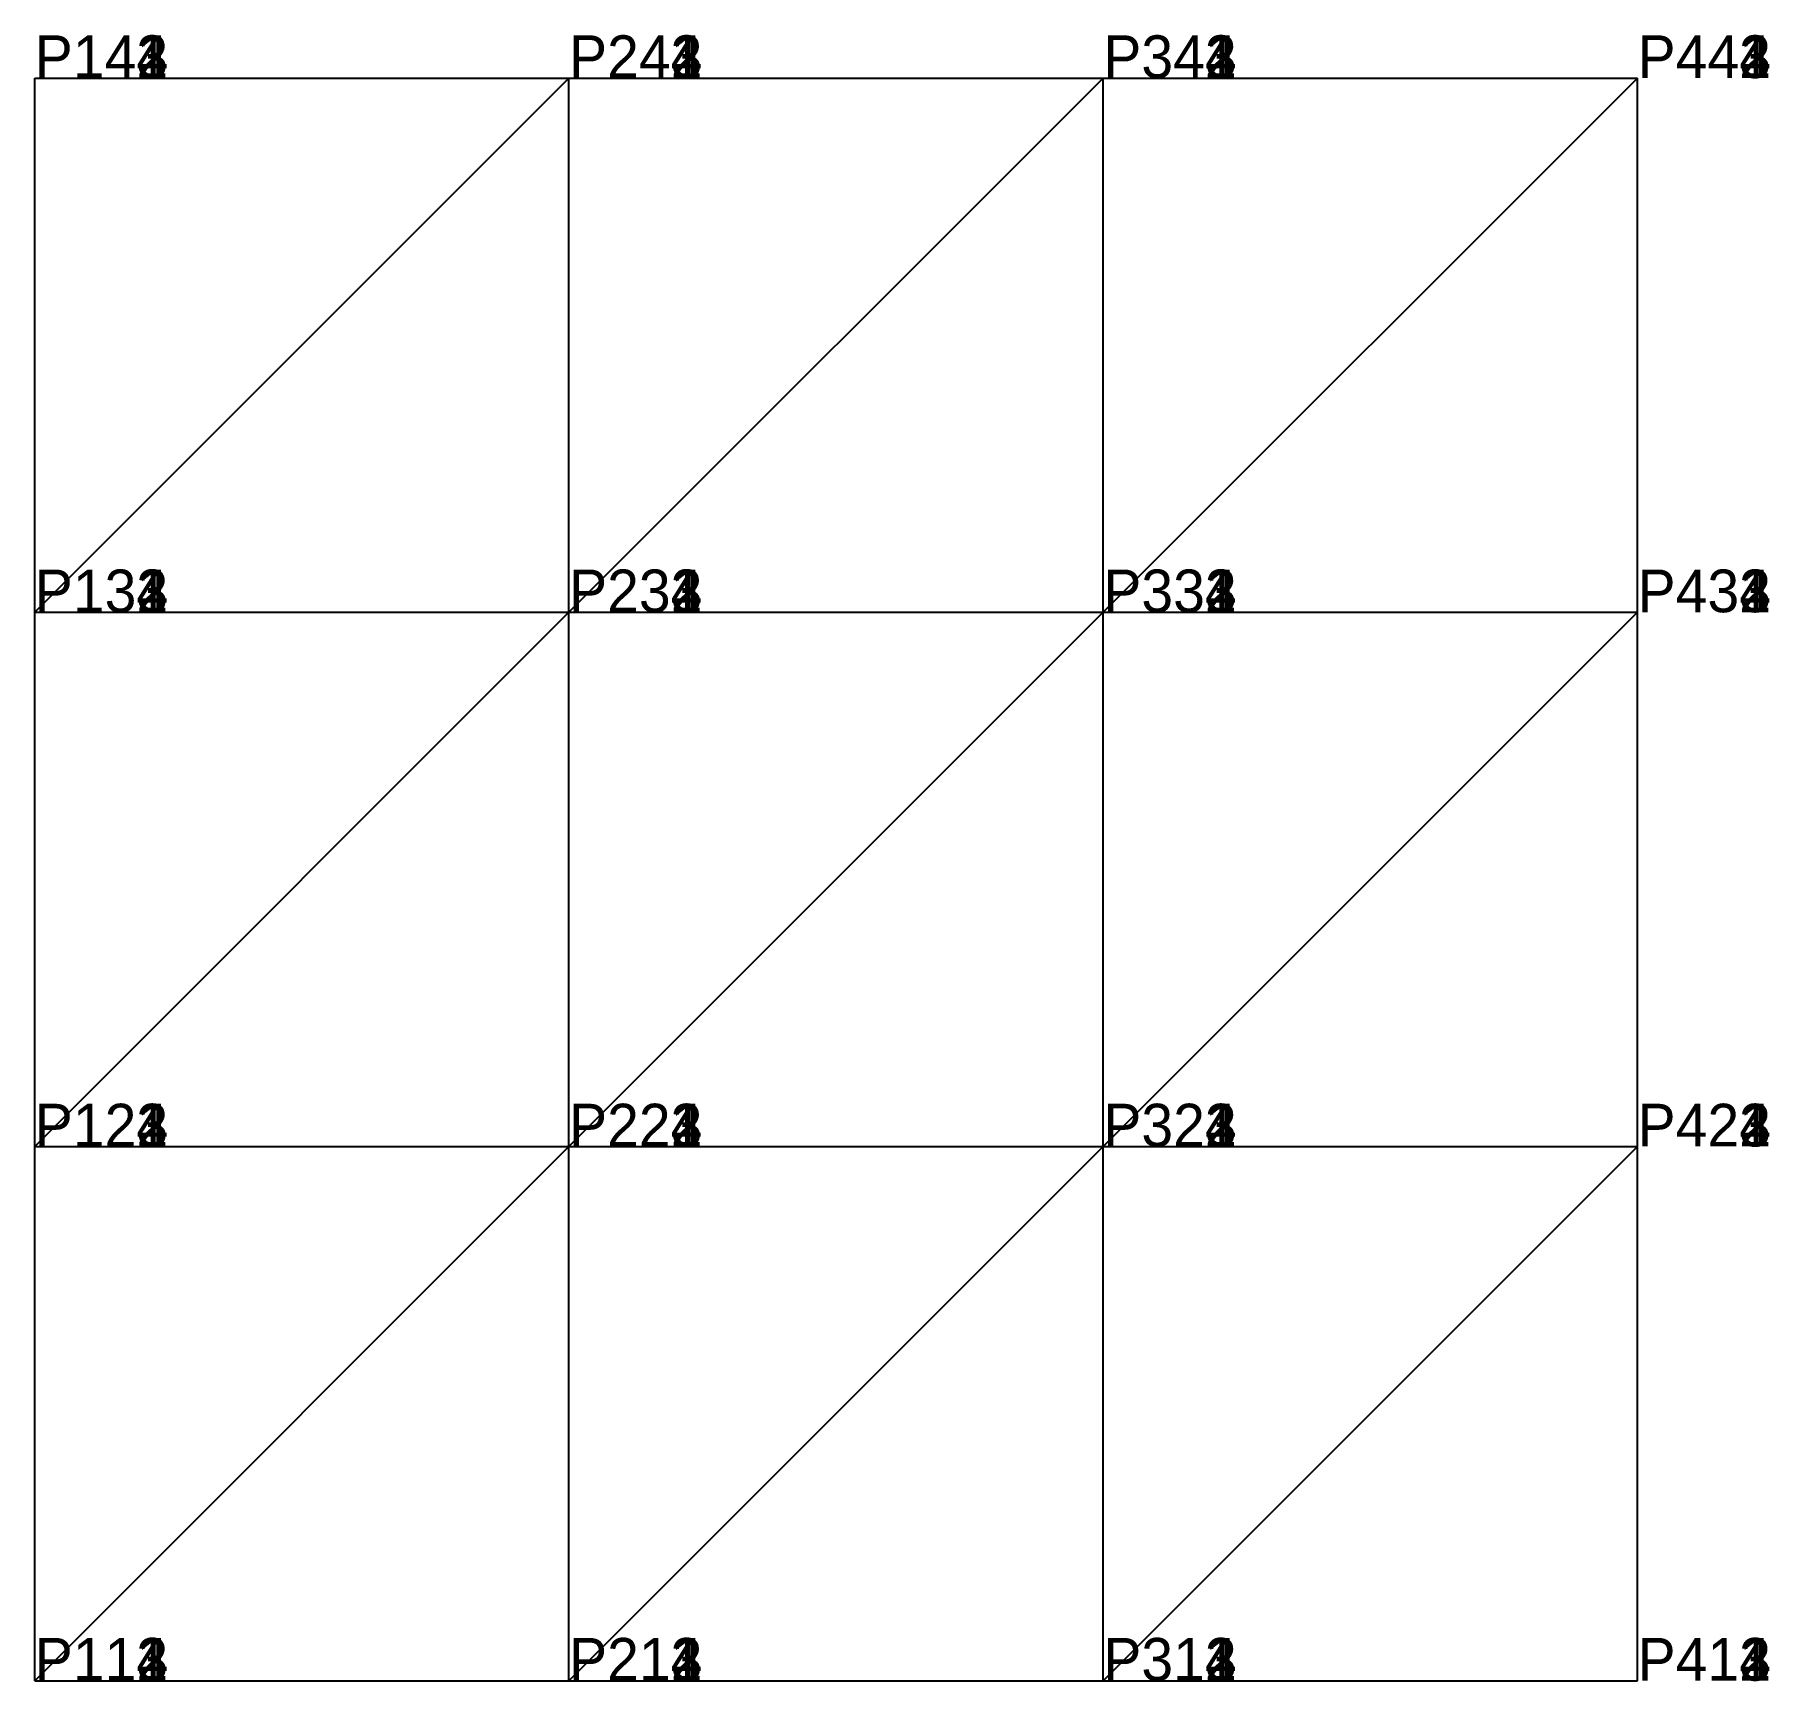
# Model space of a CAD drawing. Header units: metres. Extents: x 0 to 3247, y -1 to 3081.
import ezdxf

# ---------------------------------------------------------------- set-up
doc = ezdxf.new("R2010")
doc.units = ezdxf.units.M
doc.layers.add('FRAME', color=7, linetype='Continuous')
doc.layers.add('LABEL', color=1, linetype='Continuous')

msp = doc.modelspace()

# ---------------------------------------------------------------- linework, layer by layer
at = {"layer": 'FRAME'}
for p, q in [((0, 2000), (0, 3000)), ((0, 2000, 1000), (0, 3000, 1000)), ((0, 2000, 2000), (0, 3000, 2000)), ((0, 2000, 3000), (0, 3000, 3000)), ((0, 3000), (1000, 3000)), ((0, 3000), (0, 3000, 1000)), ((0, 3000, 1000), (1000, 3000, 1000)), ((0, 3000, 1000), (0, 3000, 2000)), ((0, 3000, 2000), (1000, 3000, 2000)), ((0, 3000, 2000), (0, 3000, 3000)), ((0, 3000, 3000), (1000, 3000, 3000)), ((0, 2000), (1000, 3000, 1000)), ((0, 2000, 1000), (1000, 3000, 2000)), ((0, 2000, 2000), (1000, 3000, 3000)), ((1000, 2000), (1000, 3000)), ((1000, 2000, 1000), (1000, 3000, 1000)), ((1000, 2000, 2000), (1000, 3000, 2000)), ((1000, 2000, 3000), (1000, 3000, 3000)), ((1000, 3000), (2000, 3000)), ((1000, 3000), (1000, 3000, 1000)), ((1000, 3000, 1000), (2000, 3000, 1000)), ((1000, 3000, 1000), (1000, 3000, 2000)), ((1000, 3000, 2000), (2000, 3000, 2000)), ((1000, 3000, 2000), (1000, 3000, 3000)), ((1000, 3000, 3000), (2000, 3000, 3000)), ((1000, 2000), (2000, 3000, 1000)), ((1000, 2000, 1000), (2000, 3000, 2000)), ((1000, 2000, 2000), (2000, 3000, 3000)), ((2000, 2000), (2000, 3000)), ((2000, 2000, 1000), (2000, 3000, 1000)), ((2000, 2000, 2000), (2000, 3000, 2000)), ((2000, 2000, 3000), (2000, 3000, 3000)), ((2000, 3000), (3000, 3000)), ((2000, 3000), (2000, 3000, 1000)), ((2000, 3000, 1000), (3000, 3000, 1000)), ((2000, 3000, 1000), (2000, 3000, 2000)), ((2000, 3000, 2000), (3000, 3000, 2000)), ((2000, 3000, 2000), (2000, 3000, 3000)), ((2000, 3000, 3000), (3000, 3000, 3000)), ((2000, 2000), (3000, 3000, 1000)), ((2000, 2000, 1000), (3000, 3000, 2000)), ((2000, 2000, 2000), (3000, 3000, 3000)), ((3000, 2000), (3000, 3000)), ((3000, 2000, 1000), (3000, 3000, 1000)), ((3000, 2000, 2000), (3000, 3000, 2000)), ((3000, 2000, 3000), (3000, 3000, 3000)), ((3000, 3000), (3000, 3000, 1000)), ((3000, 3000, 1000), (3000, 3000, 2000)), ((3000, 3000, 2000), (3000, 3000, 3000)), ((0, 1000), (0, 2000)), ((0, 1000, 1000), (0, 2000, 1000)), ((0, 1000, 2000), (0, 2000, 2000)), ((0, 1000, 3000), (0, 2000, 3000)), ((0, 2000), (1000, 2000)), ((0, 2000), (0, 2000, 1000)), ((0, 2000, 1000), (1000, 2000, 1000)), ((0, 2000, 1000), (0, 2000, 2000)), ((0, 2000, 2000), (1000, 2000, 2000)), ((0, 2000, 2000), (0, 2000, 3000)), ((0, 2000, 3000), (1000, 2000, 3000)), ((0, 1000), (1000, 2000, 1000)), ((0, 1000, 1000), (1000, 2000, 2000)), ((0, 1000, 2000), (1000, 2000, 3000)), ((1000, 1000), (1000, 2000)), ((1000, 1000, 1000), (1000, 2000, 1000)), ((1000, 1000, 2000), (1000, 2000, 2000)), ((1000, 1000, 3000), (1000, 2000, 3000)), ((1000, 2000), (2000, 2000)), ((1000, 2000), (1000, 2000, 1000)), ((1000, 2000, 1000), (2000, 2000, 1000)), ((1000, 2000, 1000), (1000, 2000, 2000)), ((1000, 2000, 2000), (2000, 2000, 2000)), ((1000, 2000, 2000), (1000, 2000, 3000)), ((1000, 2000, 3000), (2000, 2000, 3000)), ((1000, 1000), (2000, 2000, 1000)), ((1000, 1000, 1000), (2000, 2000, 2000)), ((1000, 1000, 2000), (2000, 2000, 3000)), ((2000, 1000), (2000, 2000)), ((2000, 1000, 1000), (2000, 2000, 1000)), ((2000, 1000, 2000), (2000, 2000, 2000)), ((2000, 1000, 3000), (2000, 2000, 3000)), ((2000, 2000), (3000, 2000)), ((2000, 2000), (2000, 2000, 1000)), ((2000, 2000, 1000), (3000, 2000, 1000)), ((2000, 2000, 1000), (2000, 2000, 2000)), ((2000, 2000, 2000), (3000, 2000, 2000)), ((2000, 2000, 2000), (2000, 2000, 3000)), ((2000, 2000, 3000), (3000, 2000, 3000)), ((2000, 1000), (3000, 2000, 1000)), ((2000, 1000, 1000), (3000, 2000, 2000)), ((2000, 1000, 2000), (3000, 2000, 3000)), ((3000, 1000), (3000, 2000)), ((3000, 1000, 1000), (3000, 2000, 1000)), ((3000, 1000, 2000), (3000, 2000, 2000)), ((3000, 1000, 3000), (3000, 2000, 3000)), ((3000, 2000), (3000, 2000, 1000)), ((3000, 2000, 1000), (3000, 2000, 2000)), ((3000, 2000, 2000), (3000, 2000, 3000)), ((0, 0), (0, 1000)), ((0, 0, 1000), (0, 1000, 1000)), ((0, 0, 2000), (0, 1000, 2000)), ((0, 0, 3000), (0, 1000, 3000)), ((0, 1000), (1000, 1000)), ((0, 1000), (0, 1000, 1000)), ((0, 1000, 1000), (1000, 1000, 1000)), ((0, 1000, 1000), (0, 1000, 2000)), ((0, 1000, 2000), (1000, 1000, 2000)), ((0, 1000, 2000), (0, 1000, 3000)), ((0, 1000, 3000), (1000, 1000, 3000)), ((0, 0), (1000, 1000, 1000)), ((0, 0, 1000), (1000, 1000, 2000)), ((0, 0, 2000), (1000, 1000, 3000)), ((1000, 0), (1000, 1000)), ((1000, 0, 1000), (1000, 1000, 1000)), ((1000, 0, 2000), (1000, 1000, 2000)), ((1000, 0, 3000), (1000, 1000, 3000)), ((1000, 1000), (2000, 1000)), ((1000, 1000), (1000, 1000, 1000)), ((1000, 1000, 1000), (2000, 1000, 1000)), ((1000, 1000, 1000), (1000, 1000, 2000)), ((1000, 1000, 2000), (2000, 1000, 2000)), ((1000, 1000, 2000), (1000, 1000, 3000)), ((1000, 1000, 3000), (2000, 1000, 3000)), ((1000, 0), (2000, 1000, 1000)), ((1000, 0, 1000), (2000, 1000, 2000)), ((1000, 0, 2000), (2000, 1000, 3000)), ((2000, 0), (2000, 1000)), ((2000, 0, 1000), (2000, 1000, 1000)), ((2000, 0, 2000), (2000, 1000, 2000)), ((2000, 0, 3000), (2000, 1000, 3000)), ((2000, 1000), (3000, 1000)), ((2000, 1000), (2000, 1000, 1000)), ((2000, 1000, 1000), (3000, 1000, 1000)), ((2000, 1000, 1000), (2000, 1000, 2000)), ((2000, 1000, 2000), (3000, 1000, 2000)), ((2000, 1000, 2000), (2000, 1000, 3000)), ((2000, 1000, 3000), (3000, 1000, 3000)), ((2000, 0), (3000, 1000, 1000)), ((2000, 0, 1000), (3000, 1000, 2000)), ((2000, 0, 2000), (3000, 1000, 3000)), ((3000, 0), (3000, 1000)), ((3000, 0, 1000), (3000, 1000, 1000)), ((3000, 0, 2000), (3000, 1000, 2000)), ((3000, 0, 3000), (3000, 1000, 3000)), ((3000, 1000), (3000, 1000, 1000)), ((3000, 1000, 1000), (3000, 1000, 2000)), ((3000, 1000, 2000), (3000, 1000, 3000)), ((0, 0), (1000, 0)), ((0, 0), (0, 0, 1000)), ((0, 0, 1000), (1000, 0, 1000)), ((0, 0, 1000), (0, 0, 2000)), ((0, 0, 2000), (1000, 0, 2000)), ((0, 0, 2000), (0, 0, 3000)), ((0, 0, 3000), (1000, 0, 3000)), ((1000, 0), (2000, 0)), ((1000, 0), (1000, 0, 1000)), ((1000, 0, 1000), (2000, 0, 1000)), ((1000, 0, 1000), (1000, 0, 2000)), ((1000, 0, 2000), (2000, 0, 2000)), ((1000, 0, 2000), (1000, 0, 3000)), ((1000, 0, 3000), (2000, 0, 3000)), ((2000, 0), (3000, 0)), ((2000, 0), (2000, 0, 1000)), ((2000, 0, 1000), (3000, 0, 1000)), ((2000, 0, 1000), (2000, 0, 2000)), ((2000, 0, 2000), (3000, 0, 2000)), ((2000, 0, 2000), (2000, 0, 3000)), ((2000, 0, 3000), (3000, 0, 3000)), ((3000, 0), (3000, 0, 1000)), ((3000, 0, 1000), (3000, 0, 2000)), ((3000, 0, 2000), (3000, 0, 3000))]:
    msp.add_line(p, q, dxfattribs=at)

# ---------------------------------------------------------------- texts
at = {"layer": 'LABEL'}
for s, p in [('P142', (0, 3000, 1000)), ('P143', (0, 3000, 2000)), ('P141', (0, 3000)), ('P144', (0, 3000, 3000)), ('P241', (1000, 3000)), ('P242', (1000, 3000, 1000)), ('P243', (1000, 3000, 2000)), ('P244', (1000, 3000, 3000)), ('P341', (2000, 3000)), ('P342', (2000, 3000, 1000)), ('P343', (2000, 3000, 2000)), ('P344', (2000, 3000, 3000)), ('P442', (3000, 3000, 1000)), ('P443', (3000, 3000, 2000)), ('P441', (3000, 3000)), ('P444', (3000, 3000, 3000)), ('P131', (0, 2000)), ('P132', (0, 2000, 1000)), ('P133', (0, 2000, 2000)), ('P134', (0, 2000, 3000)), ('P231', (1000, 2000)), ('P232', (1000, 2000, 1000)), ('P233', (1000, 2000, 2000)), ('P234', (1000, 2000, 3000)), ('P331', (2000, 2000)), ('P332', (2000, 2000, 1000)), ('P333', (2000, 2000, 2000)), ('P334', (2000, 2000, 3000)), ('P431', (3000, 2000)), ('P432', (3000, 2000, 1000)), ('P433', (3000, 2000, 2000)), ('P434', (3000, 2000, 3000)), ('P121', (0, 1000)), ('P122', (0, 1000, 1000)), ('P123', (0, 1000, 2000)), ('P124', (0, 1000, 3000)), ('P221', (1000, 1000)), ('P222', (1000, 1000, 1000)), ('P223', (1000, 1000, 2000)), ('P224', (1000, 1000, 3000)), ('P321', (2000, 1000)), ('P322', (2000, 1000, 1000)), ('P323', (2000, 1000, 2000)), ('P324', (2000, 1000, 3000)), ('P421', (3000, 1000)), ('P422', (3000, 1000, 1000)), ('P423', (3000, 1000, 2000)), ('P424', (3000, 1000, 3000)), ('P112', (0, 0, 1000)), ('P113', (0, 0, 2000)), ('P111', (0, 0)), ('P114', (0, 0, 3000)), ('P211', (1000, 0)), ('P212', (1000, 0, 1000)), ('P213', (1000, 0, 2000)), ('P214', (1000, 0, 3000)), ('P311', (2000, 0)), ('P312', (2000, 0, 1000)), ('P313', (2000, 0, 2000)), ('P314', (2000, 0, 3000)), ('P412', (3000, 0, 1000)), ('P413', (3000, 0, 2000)), ('P411', (3000, 0)), ('P414', (3000, 0, 3000))]:
    msp.add_text(s, height=80, dxfattribs=at).set_placement(p)

doc.saveas('drawing.dxf')
